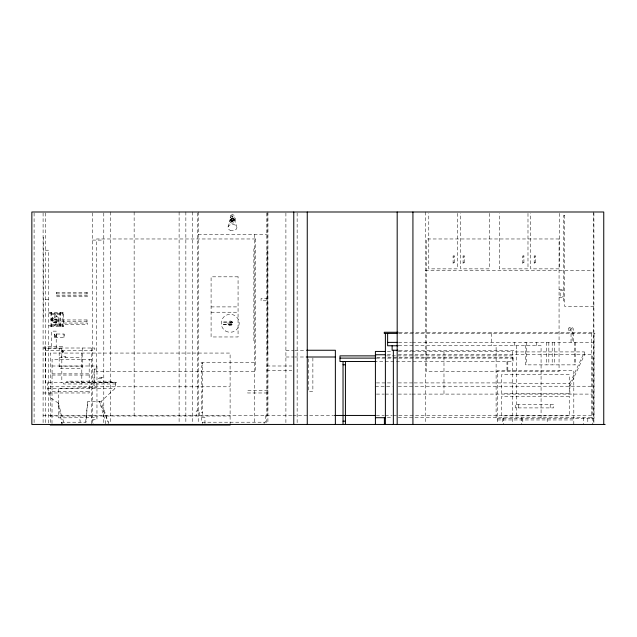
<?xml version="1.0" encoding="UTF-8"?>
<svg xmlns="http://www.w3.org/2000/svg" width="637" height="637" viewBox="0 0 637 637"><rect width="100%" height="100%" fill="white"/><g stroke="black" fill="none" stroke-linecap="round" stroke-linejoin="round"><path stroke-width="0.48" stroke-dasharray="3.19 2.39" d="M108.186 423.701L108.258 422.204L101.108 401.406L115.042 388.474L115.838 382.574M101.108 401.406L87.627 401.406L86.13 422.204L61.638 422.204L58.309 403.133L50.928 398.077L47.52 388.474L47.52 382.574M571.039 342.387L571.039 330.213C570.593 327.187 571.246 331.439 568.626 330.189C566.811 326.693 574.041 325.459 573.284 330.117L573.284 342.387M85.684 422.204L87.627 401.406M105.471 423.701L105.694 422.204L99.444 401.406L108.258 422.204M230.753 215.561L232.433 214.398L234.066 215.266L234.121 221.039L232.433 221.835L230.753 221.039L230.753 215.561L232.433 216.723L234.121 215.561M54.87 321.088L55.992 321.088L54.87 321.088L54.893 324.185L55.976 324.185L54.886 324.042M230.753 219.741L232.871 218.849L234.066 219.526M234.121 219.916A1.688 1.688 0 0 0 231.589 218.451A1.688 1.688 0 0 0 231.589 221.373A1.688 1.688 0 0 0 234.121 219.916L234.121 219.638M54.87 314.901C56.518 313.452 57.043 318.182 55.427 318.213C53.826 317.648 54.344 314.638 55.992 314.909M54.87 317.927L55.992 317.935M230.753 221.039L232.433 220.243L234.121 221.039M228.102 226.724L230.586 219.279M569.884 394.096L569.884 383.386L584.495 351.911L512.554 351.911M569.884 386.229L584.495 354.753L584.495 351.911M54.559 337.331L54.567 334.019L64.034 334.019L64.218 335.484L64.026 337.331L54.527 337.331L54.527 334.011M568.236 330.077L570.473 330.245M232.871 218.849L231.247 219.056L230.809 219.956M233.898 220.147L234.066 219.853M64.003 334.011L64.003 337.331M230.976 220.744C230.785 219.399 232.696 221.389 233.628 220.219M232.003 220.537L233.277 220.45M99.913 382.566L109.182 382.136L114.851 382.566L66.344 382.009L69.361 381.173L109.811 381.173L116.412 382.566L45.267 382.574L45.267 348.71M96.967 387.272L58.469 388.697L58.469 417.856L96.967 417.641M564.685 215.425L563.554 215.425L563.554 300.998L564.685 300.998M198.218 234.472L266.792 234.472M43.093 237.609L43.65 237.609L43.65 318.548L43.093 318.548M92.556 240.093L103.791 240.093M254.426 248.876L253.86 248.876L253.86 341.058L254.426 341.058M45.338 250.214L48.715 250.214L48.715 424.449M266.792 250.437L267.349 250.437L267.349 353.209L266.792 353.209M453.106 256.998L454.229 256.998M463.083 256.998L464.206 256.998M522.802 256.998L523.925 256.998M534.188 256.998L535.311 256.998M453.106 262.619L454.229 262.619M463.083 262.619L464.206 262.619M522.802 262.619L523.925 262.619M534.188 262.619L535.311 262.619M425.293 270.446L593.907 270.446M559.063 289.644L563.554 289.644M563.554 290.767L560.186 290.767L560.186 296.388L563.554 296.388M559.063 297.511L563.554 297.511M267.803 298.546L261.059 298.546L261.059 300.791L267.803 300.791M45.338 299.669L48.715 299.669M593.907 306.413L564.685 306.413L564.685 212.981M211.086 306.899L238.063 306.899M211.086 312.226L238.063 312.226M48.715 312.337L63.604 312.337L63.604 326.677L48.715 326.677M48.715 313.189L63.604 313.189M51.653 313.46L62.92 313.46M51.653 314.32L62.92 314.32M50.96 319.041L52.648 318.994M50.96 319.256L52.648 319.304M50.96 319.71L52.648 319.71M50.96 319.766L52.648 319.766M56.024 321.566L87.5 321.566L87.5 319.957L56.024 319.957L56.024 324.456L87.5 324.456L87.5 323.047L56.024 323.047M223.46 322.155L232.449 322.155M223.46 324.4L232.449 324.4M51.653 324.703L62.92 324.703M51.653 325.555L62.92 325.555M48.715 325.825L63.604 325.825M399.168 332.267L593.907 332.267M398.579 333.398L595.03 333.398M398.547 342.387L411.518 342.387M412.442 342.387L594.05 342.387M398.547 345.764L541.076 345.764L541.076 418.549M43.093 348.009L94.802 348.009L94.802 350.254L43.093 350.254M285.902 350.254L293.816 350.254M294.804 350.254L305.688 350.254M399.049 350.254L516.679 350.254M61.829 350.501L62.673 350.501L62.673 353.025L61.829 353.025M62.673 351.059L63.238 351.059L63.238 352.412L62.673 352.412M387.336 351.441L392.304 351.441M398.268 351.441L411.183 351.441M412.179 351.441L512.554 351.441L512.554 424.449M61.829 351.624L63.238 351.624M61.829 351.799L63.238 351.799M387.336 354.753L392.304 354.753M398.268 354.753L592.362 354.753L592.362 424.449M386.747 355.876L513.103 355.876L513.103 361.498L374.333 361.498M285.902 356.999L293.816 356.999M294.7 356.999L307.408 356.999M376.801 357.285L513.103 357.285M59.177 357.564L82.221 357.564M376.308 358.121L513.103 358.121M91.425 359.252L52.083 359.252L52.003 423.454M254.426 362.62L200.464 362.62L200.464 363.743L202.717 363.743M202.717 365.742L201.595 365.742L201.595 387.24L202.717 387.24M52.003 365.996L96.967 365.996L96.967 419.767L93.034 419.767L93.034 423.509M266.792 365.996L291.842 365.996M59.177 366.132L82.221 366.132M96.967 369.086L94.013 369.086L94.013 385.966L96.967 385.966M266.792 370.487L291.842 370.487M52.083 373.863L89.18 373.863M52.083 375.05L89.18 375.05M376.403 382.917L386.341 382.917M387.336 382.917L392.304 382.917M398.268 382.917L413.174 382.917M414.169 382.917L512.554 382.917M512.554 383.386L569.884 383.386M115.838 383.984L63.477 383.984L63.477 382.574M375.408 386.229L392.304 386.229M398.268 386.229L592.362 386.229M50.243 386.786L230.108 386.786M47.52 388.474L115.042 388.474M267.803 390.728L247.57 390.728L247.57 392.973L267.803 392.973M202.717 391.03L201.595 391.03L201.595 412.529L202.717 412.529M52.083 391.349L89.18 391.349M43.093 392.973L89.18 392.973L89.18 359.252M376.403 394.096L384.35 394.096M385.345 394.096L392.304 394.096M398.268 394.096L411.183 394.096M412.179 394.096L592.362 394.096M43.093 415.451L291.865 415.451M292.853 415.451L333.589 415.451M376.316 415.451L384.262 415.451M385.258 415.451L392.217 415.451M393.204 415.451L593.907 415.451M50.243 416.017L230.108 416.017M387.336 417.705L392.344 417.705M398.268 417.705L592.362 417.705M497.37 419.95L573.81 419.95M56.199 334.011L56.199 337.331M234.121 219.741L233.277 218.929L233.277 219.622M231.247 220.322L230.809 219.853M234.289 219.295L236.789 226.764M58.309 403.133L63.644 422.204M62.203 424.449L61.638 422.204L62.267 424.449M61.646 422.204L62.06 423.701M594.05 333.398L594.05 418.549L496.112 418.549L496.112 345.764M593.907 212.981L593.907 424.449M593.628 211.994L593.628 424.449M591.662 333.398L591.662 418.549M587.792 418.549L587.792 423.462M583.373 417.705L583.373 424.449M575.681 342.387L575.681 364.874L525.35 364.874L525.35 342.387M574.558 342.387L574.558 364.874M573.81 424.449L573.81 370.487L497.37 370.487L497.37 424.449M572.161 340.564L572.161 330.165A2.198 1.401 -90 0 0 570.76 327.967A2.198 1.401 -90 0 0 569.351 330.165M559.326 213.363L559.326 268.87L530.661 268.87L530.661 213.363M554.739 342.387L554.739 364.874M552.199 342.387L552.199 364.874M550.201 404.527L550.201 407.903M548.831 342.387L548.831 364.874M547.191 418.549L547.191 423.462M546.291 342.387L546.291 364.874M536.577 342.387L536.577 345.764M527.985 213.363L527.985 268.87L499.32 268.87L499.32 213.363M526.473 342.387L526.473 364.874M522.802 418.549L522.802 423.462M521.544 417.705L521.544 424.449M518.59 404.527L518.59 407.903M516.679 345.764L516.679 418.549M514.656 342.387L514.656 345.764M507.816 361.498L507.816 370.487M506.972 361.498L506.972 370.487M503.556 417.705L503.556 424.449M502.227 418.549L502.227 423.462M491.613 333.398L491.613 345.764M489.343 213.363L489.343 268.87L460.678 268.87L460.678 213.363M457.446 213.363L457.446 268.87L428.781 268.87L428.781 213.363M443.981 351.441L443.981 394.096M425.293 211.994L425.293 423.549M312.878 357.978L312.878 391.285L308.38 391.285L308.38 356.999M297.145 212.981L297.145 423.454M285.902 212.981L285.902 424.449M267.914 211.994L267.914 423.454M267.803 212.981L267.803 415.451M266.792 212.965L266.792 423.549M265.557 415.451L265.557 422.204L201.595 422.204L201.595 415.451M264.092 422.204L264.092 423.605M254.426 234.472L254.426 423.47M232.871 220.434L232.871 221.127M232.433 215.561L232.433 219.916M232.003 218.849L232.003 219.542M231.589 218.929L231.589 219.622M231.247 219.056L231.247 219.757M231.247 220.219L231.247 220.92M230.976 219.232L230.976 219.924M230.204 322.155L230.204 324.4M230.108 425.006L230.108 353.065L50.243 353.065L50.243 425.006M204.963 423.486L204.963 417.705L202.717 417.705L202.717 362.62M202.685 422.204L202.685 423.605M199.707 415.451L199.707 410.961L196.196 410.961L196.196 415.451M198.234 211.994L198.218 423.549M197.669 212.981L197.669 410.961M192.597 211.994L192.597 424.449M185.853 211.994L185.853 423.454M179.108 211.994L179.108 423.454M134.144 211.994L134.144 415.451M110.535 211.994L110.535 423.549M103.791 212.981L103.791 423.549M101.466 377.391L101.466 378.513M94.714 369.086L94.714 385.966M92.556 212.957L92.556 423.454M91.425 348.009L91.425 424.449M86.998 292.279L86.998 293.88M86.998 319.957L86.998 321.566M82.221 348.009L82.221 368.242L59.177 368.242L59.177 348.009M81.815 353.065L81.815 386.786M80.111 422.204L80.111 419.95L79.028 419.95L79.028 422.204M65.802 357.564L65.802 356.441L61.311 356.441L61.311 357.564M62.92 312.337L62.92 326.677M61.829 348.71L61.829 382.574M60.507 312.337L60.483 326.677M59.966 312.337L59.942 326.677M58.222 317.632L58.222 321.382A2.811 1.433 0 0 1 53.723 322.33A2.811 1.433 0 0 1 54.36 319.878A2.811 1.433 0 0 1 58.222 321.382M56.518 292.279L56.518 293.88M56.518 319.957L56.518 321.566M56.199 348.009L56.199 331.144L51.708 331.144L51.708 348.009M52.648 317.632L52.648 321.382M51.653 312.337L51.653 326.677M50.96 312.337L50.96 326.677M45.338 212.981L45.338 424.449M43.093 212.981L43.093 424.449M34.095 212.981L34.095 424.449M55.021 335.237C55.108 340.54 55.411 331.527 55.021 335.237M255.548 238.971L96.49 238.971L96.49 371.618L255.548 371.618L255.548 238.971M559.063 238.971L426.416 238.971L426.416 371.618L559.063 371.618L559.063 238.971M454.229 255.875L453.106 255.875L453.106 263.742L454.229 263.742L454.229 255.875M464.206 255.875L463.083 255.875L463.083 263.742L464.206 263.742L464.206 255.875M523.925 255.875L522.802 255.875L522.802 263.742L523.925 263.742L523.925 255.875M535.311 255.875L534.188 255.875L534.188 263.742L535.311 263.742L535.311 255.875M238.063 276.824L211.086 276.824L211.086 336.965L238.063 336.965L238.063 276.824M87.5 292.279L56.024 292.279L56.024 293.88L87.5 293.88L87.5 292.279M87.5 295.369L56.024 295.369L56.024 296.77L87.5 296.77L87.5 295.369M52.648 319.973L50.96 319.973L52.648 320.029M232.449 321.98L223.46 321.98L223.46 324.575L232.449 324.575L232.449 321.98M62.259 346.464L44.837 346.464L44.837 348.71L62.259 348.71L62.259 346.464M569.231 374.62L501.502 374.62L501.502 393.308L569.231 393.308L569.231 374.62M102.589 377.391L98.09 377.391L98.09 378.513L102.589 378.513L102.589 377.391M569.231 396.453L501.502 396.453L501.502 415.842L569.231 415.842L569.231 396.453M553.577 404.527L515.214 404.527L515.214 407.903L553.577 407.903L553.577 404.527M225.705 331.065A8.99 8.99 0 0 0 239.193 323.278A8.99 8.99 0 0 0 225.705 315.49A8.99 8.99 0 0 0 225.705 331.065M230.817 222.711A3.233 3.233 0 0 0 235.666 219.916A3.233 3.233 0 0 0 230.817 217.113A3.233 3.233 0 0 0 230.817 222.711M229.073 325.228A2.245 2.245 0 0 0 232.449 323.278A2.245 2.245 0 0 0 229.073 321.327A2.245 2.245 0 0 0 229.073 325.228M229.638 324.249A1.123 1.123 0 0 0 231.327 323.278A1.123 1.123 0 0 0 229.638 322.306A1.123 1.123 0 0 0 229.638 324.249M231.47 220.816A1.919 1.362 0 0 0 234.352 219.646A1.919 1.362 0 0 0 231.486 218.459A1.919 1.362 0 0 0 231.47 220.816M230.164 230.323A4.499 3.185 0 0 0 236.932 227.592A4.499 3.185 0 0 0 230.212 224.797A4.499 3.185 0 0 0 230.164 230.323M53.723 318.954A2.811 1.433 0 0 0 58.222 318.006A2.811 1.433 0 0 0 54.36 316.501A2.811 1.433 0 0 0 53.723 318.954M53.723 322.218A2.811 1.433 0 0 0 58.222 321.271A2.811 1.433 0 0 0 54.36 319.766A2.811 1.433 0 0 0 53.723 322.218"/><path stroke-width="0.96" d="M398.173 332.267L384.262 332.267L384.262 333.398L397.584 333.398M387.63 342.387L397.56 342.387M398.061 345.764L387.63 345.764L387.63 333.398M306.676 350.254L335.365 350.254L335.365 424.449M398.061 350.254L392.129 350.254L392.129 345.764M385.345 351.441L375.408 351.441L375.408 424.449M375.408 354.753L385.345 354.753M375.806 355.876L339.991 355.876L339.991 361.498L375.806 361.498M306.676 356.999L335.365 356.999M339.991 358.121L375.806 358.121M343.032 364.77L345.421 364.77M334.584 415.451L375.32 415.451M375.408 417.705L385.345 417.705M343.032 421.176L345.421 421.176M605.15 424.449L31.85 424.449L31.85 211.994L603.749 211.994L603.749 424.449M50.243 425.006L230.108 425.006M412.927 211.994L412.927 424.449M397.185 211.994L397.185 424.449M393.355 350.254L393.355 424.449M385.385 333.398L385.385 424.449M384.398 417.705L384.398 424.449M345.421 361.498L345.421 424.449M343.032 361.498L343.032 424.449M307.257 211.994L307.257 424.449M293.768 211.994L293.768 424.449"/></g></svg>
